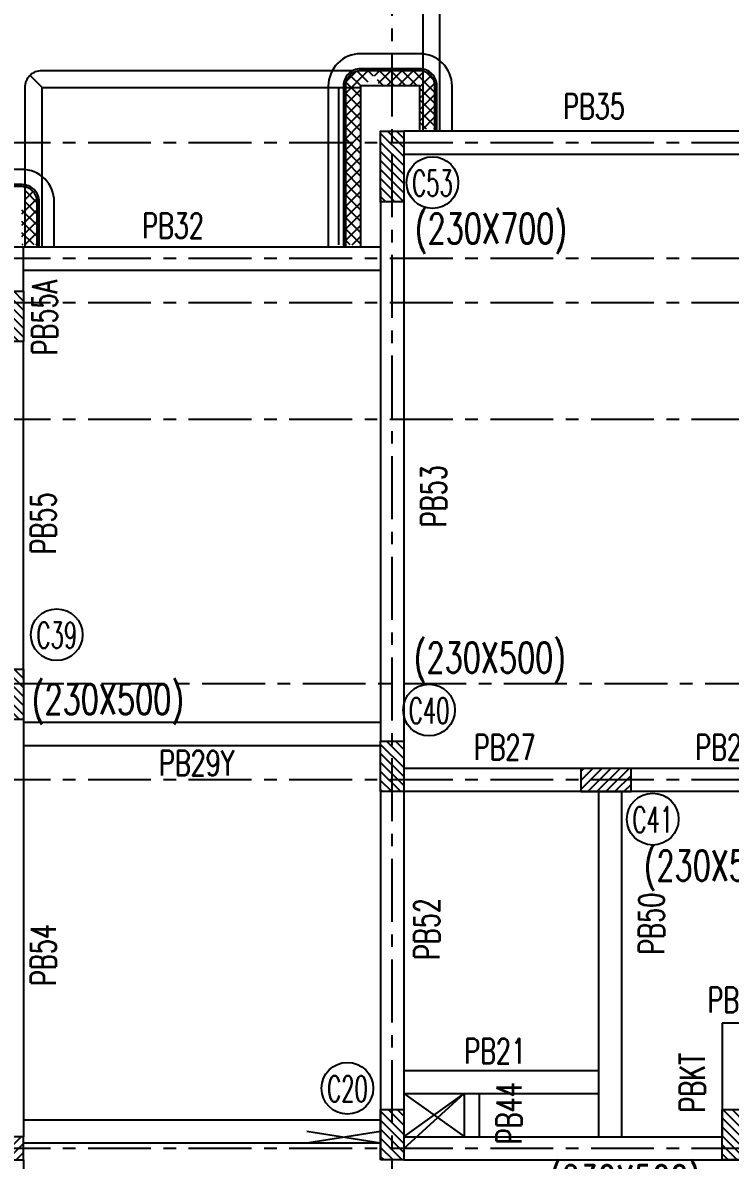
# Model space of a CAD drawing. Header units: millimetres. Extents: x 2659630 to 6742168, y -2425387 to -732288.
# Drawn here: x 2803839 to 2810872, y -949518 to -938217 of the extents above; entities that cross this region are included whole.
import ezdxf
from ezdxf.enums import TextEntityAlignment as Align

# ---------------------------------------------------------------- set-up
doc = ezdxf.new("R2010")
doc.units = ezdxf.units.MM
doc.linetypes.add('CENTER', pattern=[2, 1.25, -0.25, 0.25, -0.25])
for name, color, linetype in [('S-BEAM NO', 3, 'Continuous'), ('S-BEAM OUTER', 4, 'Continuous'), ('S-COLUMN', 1, 'Continuous'), ('S-COLUMN CIRCLE', 9, 'Continuous'), ('S-COLUMN HATCH', 8, 'Continuous'), ('S-COLUMN NO', 2, 'Continuous'), ('S-COLUMN SIZES', 2, 'Continuous'), ('S-GRIDE LINE', 8, 'CENTER')]:
    doc.layers.add(name, color=color, linetype=linetype)
doc.styles.add('ROMANS', font='r.shx', dxfattribs={"width": 0.7})
pattern_1 = [(45, (-431680.96, -191648.93), (-56.1266008, 56.1266008), []), (135, (-431680.96, -191648.93), (-56.1266008, -56.1266008), [])]

msp = doc.modelspace()

# ---------------------------------------------------------------- hatches: boundary and pattern name
at = {"layer": 'S-BEAM OUTER', "ltscale": 2500}
h = msp.add_hatch(dxfattribs=at)
h.set_pattern_fill('ANSI37', color=256, scale=25, style=0)
h.set_pattern_definition(pattern_1)
h.paths.add_polyline_path([(2807046.557, -940424.801), (2807196.557, -940424.801), (2807196.557, -939409.801), (2807046.557, -939409.801)])
h.paths.add_polyline_path([(2807196.557, -939409.801), (2807196.557, -938859.801), (2807046.557, -938859.801), (2807046.557, -939409.801)])
h.paths.add_polyline_path([(2807511.56, -938694.801), (2807786.752, -938694.801, -0.050053903), (2807816.556, -938697.832), (2807816.554, -938923.15, 0.04957935), (2807786.554, -938919.801), (2807786.554, -938844.801), (2807511.56, -938844.801)])
h.paths.add_polyline_path([(2807046.557, -938859.801), (2807046.557, -938844.801, -0.197443713), (2807090.491, -938738.735, -0.198177938), (2807196.133, -938694.801), (2807252.482, -938694.801, -0.136403995), (2807331.765, -938739.593), (2807226.557, -938844.801), (2807196.557, -938844.801), (2807196.557, -938859.801)])
h.paths.add_polyline_path([(2807816.556, -938923.15), (2807816.556, -938697.832, -0.356391994), (2807936.554, -938844.801), (2807936.521, -939070.801, 0.352389437)])
h.paths.add_polyline_path([(2807816.556, -939274.801), (2807816.556, -938923.15, -0.352389437), (2807936.521, -939070.801), (2807936.551, -939274.801)])
h.paths.add_polyline_path([(2807380.894, -938844.801), (2807511.56, -938844.801), (2807511.56, -938694.801), (2807252.482, -938694.801, -0.320139497)])
h.paths.add_polyline_path([(2807786.554, -938919.799, -0.049861064), (2807816.554, -938923.15), (2807816.553, -939274.801), (2807786.554, -939274.801)])
h = msp.add_hatch(dxfattribs=at)
h.set_pattern_fill('ANSI37', color=256, scale=25, style=0)
h.set_pattern_definition(pattern_1)
h.paths.add_polyline_path([(2807046.557, -940424.801), (2807196.557, -940424.801), (2807196.557, -939409.801), (2807046.557, -939409.801)])
h.paths.add_polyline_path([(2807196.557, -939409.801), (2807196.557, -938859.801), (2807046.557, -938859.801), (2807046.557, -939409.801)])
h.paths.add_polyline_path([(2807511.56, -938694.801), (2807786.752, -938694.801, -0.050053903), (2807816.556, -938697.832), (2807816.554, -938923.15, 0.04957935), (2807786.554, -938919.801), (2807786.554, -938844.801), (2807511.56, -938844.801)])
h.paths.add_polyline_path([(2807046.557, -938859.801), (2807046.557, -938844.801, -0.197443713), (2807090.491, -938738.735, -0.198177938), (2807196.133, -938694.801), (2807252.482, -938694.801, -0.136403995), (2807331.765, -938739.593), (2807226.557, -938844.801), (2807196.557, -938844.801), (2807196.557, -938859.801)])
h.paths.add_polyline_path([(2807816.556, -938923.15), (2807816.556, -938697.832, -0.356391994), (2807936.554, -938844.801), (2807936.521, -939070.801, 0.352389437)])
h.paths.add_polyline_path([(2807816.556, -939274.801), (2807816.556, -938923.15, -0.352389437), (2807936.521, -939070.801), (2807936.551, -939274.801)])
h.paths.add_polyline_path([(2807380.894, -938844.801), (2807511.56, -938844.801), (2807511.56, -938694.801), (2807252.482, -938694.801, -0.320139497)])
h.paths.add_polyline_path([(2807786.554, -938919.799, -0.049861064), (2807816.554, -938923.15), (2807816.553, -939274.801), (2807786.554, -939274.801)])
h = msp.add_hatch(dxfattribs=at)
h.set_pattern_fill('ANSI37', color=256, scale=25, style=0)
h.set_pattern_definition(pattern_1)
h.paths.add_polyline_path([(2807046.557, -940424.801), (2807196.557, -940424.801), (2807196.557, -939409.801), (2807046.557, -939409.801)])
h.paths.add_polyline_path([(2807196.557, -939409.801), (2807196.557, -938859.801), (2807046.557, -938859.801), (2807046.557, -939409.801)])
h.paths.add_polyline_path([(2807511.56, -938694.801), (2807786.752, -938694.801, -0.050053903), (2807816.556, -938697.832), (2807816.554, -938923.15, 0.04957935), (2807786.554, -938919.801), (2807786.554, -938844.801), (2807511.56, -938844.801)])
h.paths.add_polyline_path([(2807046.557, -938859.801), (2807046.557, -938844.801, -0.197443713), (2807090.491, -938738.735, -0.198177938), (2807196.133, -938694.801), (2807252.482, -938694.801, -0.136403995), (2807331.765, -938739.593), (2807226.557, -938844.801), (2807196.557, -938844.801), (2807196.557, -938859.801)])
h.paths.add_polyline_path([(2807816.556, -938923.15), (2807816.556, -938697.832, -0.356391994), (2807936.554, -938844.801), (2807936.521, -939070.801, 0.352389437)])
h.paths.add_polyline_path([(2807816.556, -939274.801), (2807816.556, -938923.15, -0.352389437), (2807936.521, -939070.801), (2807936.551, -939274.801)])
h.paths.add_polyline_path([(2807380.894, -938844.801), (2807511.56, -938844.801), (2807511.56, -938694.801), (2807252.482, -938694.801, -0.320139497)])
h.paths.add_polyline_path([(2807786.554, -938919.799, -0.049861064), (2807816.554, -938923.15), (2807816.553, -939274.801), (2807786.554, -939274.801)])
h = msp.add_hatch(dxfattribs=at)
h.set_pattern_fill('ANSI37', color=256, scale=25, style=0)
h.set_pattern_definition(pattern_1)
edge = h.paths.add_edge_path()
edge.add_line((2803861.553, -940424.801), (2803861.554, -940072.831))
edge.add_arc((2803831.557, -940219.801), 150, 78.4641313, 90)
edge.add_line((2803831.556, -940069.801), (2803831.556, -940424.801))
edge.add_line((2803831.556, -940424.801), (2803861.553, -940424.801))
h.paths.add_polyline_path([(2803381.554, -940219.801), (2803381.554, -939994.801, -0.198912367), (2803425.488, -939888.735, -0.198912367), (2803531.554, -939844.801), (2803731.56, -939844.801), (2803731.56, -939994.801), (2803531.554, -939994.801), (2803531.554, -940069.801, 0.41421295)])
h.paths.add_polyline_path([(2803531.554, -940559.801), (2803531.554, -940069.801, 0.414212434), (2803381.554, -940219.801), (2803381.554, -940559.801)])
h.paths.add_polyline_path([(2803381.554, -940864.801), (2803531.554, -940864.801), (2803531.554, -940559.801), (2803381.554, -940559.801)])
h.paths.add_polyline_path([(2803861.554, -940072.831), (2803861.554, -939847.831, -0.147060885), (2803937.622, -939888.734, -0.198802969), (2803981.556, -939994.8), (2803981.556, -940219.801, 0.35639932)])
h.paths.add_polyline_path([(2803861.553, -940424.801), (2803861.554, -940072.831, -0.35639932), (2803981.556, -940219.801), (2803981.556, -940424.801)])
h.paths.add_polyline_path([(2803437.692, -940215.018), (2803437.692, -940409.118), (2803865.762, -940409.118), (2803865.762, -940215.018)], flags=24)
h.paths.add_polyline_path([(2803437.692, -940215.018), (2803437.692, -940409.118), (2803865.762, -940409.118), (2803865.762, -940215.018)], flags=24)
h = msp.add_hatch(dxfattribs=at)
h.set_pattern_fill('ANSI37', color=256, scale=25, style=0)
h.set_pattern_definition(pattern_1)
edge = h.paths.add_edge_path()
edge.add_line((2803861.553, -940424.801), (2803861.554, -940072.831))
edge.add_arc((2803831.557, -940219.801), 150, 78.4641313, 90)
edge.add_line((2803831.556, -940069.801), (2803831.556, -940424.801))
edge.add_line((2803831.556, -940424.801), (2803861.553, -940424.801))
h.paths.add_polyline_path([(2803381.554, -940219.801), (2803381.554, -939994.801, -0.198912367), (2803425.488, -939888.735, -0.198912367), (2803531.554, -939844.801), (2803731.56, -939844.801), (2803731.56, -939994.801), (2803531.554, -939994.801), (2803531.554, -940069.801, 0.41421295)])
h.paths.add_polyline_path([(2803531.554, -940559.801), (2803531.554, -940069.801, 0.414212434), (2803381.554, -940219.801), (2803381.554, -940559.801)])
h.paths.add_polyline_path([(2803381.554, -940864.801), (2803531.554, -940864.801), (2803531.554, -940559.801), (2803381.554, -940559.801)])
h.paths.add_polyline_path([(2803861.554, -940072.831), (2803861.554, -939847.831, -0.147060885), (2803937.622, -939888.734, -0.198802969), (2803981.556, -939994.8), (2803981.556, -940219.801, 0.35639932)])
h.paths.add_polyline_path([(2803861.553, -940424.801), (2803861.554, -940072.831, -0.35639932), (2803981.556, -940219.801), (2803981.556, -940424.801)])
h.paths.add_polyline_path([(2803437.692, -940215.018), (2803437.692, -940409.118), (2803865.762, -940409.118), (2803865.762, -940215.018)], flags=24)
h.paths.add_polyline_path([(2803437.692, -940215.018), (2803437.692, -940409.118), (2803865.762, -940409.118), (2803865.762, -940215.018)], flags=24)
h = msp.add_hatch(dxfattribs=at)
h.set_pattern_fill('ANSI37', color=256, scale=25, style=0)
h.set_pattern_definition(pattern_1)
edge = h.paths.add_edge_path()
edge.add_line((2803861.553, -940424.801), (2803861.554, -940072.831))
edge.add_arc((2803831.557, -940219.801), 150, 78.4641313, 90)
edge.add_line((2803831.556, -940069.801), (2803831.556, -940424.801))
edge.add_line((2803831.556, -940424.801), (2803861.553, -940424.801))
h.paths.add_polyline_path([(2803381.554, -940219.801), (2803381.554, -939994.801, -0.198912367), (2803425.488, -939888.735, -0.198912367), (2803531.554, -939844.801), (2803731.56, -939844.801), (2803731.56, -939994.801), (2803531.554, -939994.801), (2803531.554, -940069.801, 0.41421295)])
h.paths.add_polyline_path([(2803531.554, -940559.801), (2803531.554, -940069.801, 0.414212434), (2803381.554, -940219.801), (2803381.554, -940559.801)])
h.paths.add_polyline_path([(2803381.554, -940864.801), (2803531.554, -940864.801), (2803531.554, -940559.801), (2803381.554, -940559.801)])
h.paths.add_polyline_path([(2803861.554, -940072.831), (2803861.554, -939847.831, -0.147060885), (2803937.622, -939888.734, -0.198802969), (2803981.556, -939994.8), (2803981.556, -940219.801, 0.35639932)])
h.paths.add_polyline_path([(2803861.553, -940424.801), (2803861.554, -940072.831, -0.35639932), (2803981.556, -940219.801), (2803981.556, -940424.801)])
h.paths.add_polyline_path([(2803437.692, -940215.018), (2803437.692, -940409.118), (2803865.762, -940409.118), (2803865.762, -940215.018)], flags=24)
h.paths.add_polyline_path([(2803437.692, -940215.018), (2803437.692, -940409.118), (2803865.762, -940409.118), (2803865.762, -940215.018)], flags=24)
at = {"layer": 'S-COLUMN HATCH'}
h = msp.add_hatch(dxfattribs=at)
h.set_pattern_fill('ANSI31', color=8, scale=20, angle=90)
h.set_pattern_definition([(135, (3576638.79, 2478576.146), (-44.9012806, -44.9012806), [])])
edge = h.paths.add_edge_path()
edge.add_line((2807396.664, -939294.801), (2807396.664, -939994.801))
edge.add_line((2807396.664, -939294.801), (2807626.664, -939294.801))
edge.add_line((2807626.664, -939294.801), (2807626.664, -939994.801))
edge.add_line((2807626.664, -939994.801), (2807396.664, -939994.801))
h = msp.add_hatch(dxfattribs=at)
h.set_pattern_fill('ANSI31', color=8, scale=20, angle=90)
h.set_pattern_definition([(135, (3572563.074, 2476986.146), (-44.9012806, -44.9012806), [])])
edge = h.paths.add_edge_path()
edge.add_line((2803616.56, -940884.801), (2803616.56, -941384.801))
edge.add_line((2803616.56, -940884.801), (2803846.56, -940884.801))
edge.add_line((2803846.56, -940884.801), (2803846.56, -941384.801))
edge.add_line((2803846.56, -941384.801), (2803616.56, -941384.801))
h = msp.add_hatch(dxfattribs=at)
h.set_pattern_fill('ANSI31', color=8, scale=20, angle=90)
h.set_pattern_definition([(135, (3571630.734, 2473181.146), (-44.9012806, -44.9012806), [])])
edge = h.paths.add_edge_path()
edge.add_line((2803616.56, -944639.801), (2803616.56, -945139.801))
edge.add_line((2803616.56, -944639.801), (2803846.56, -944639.801))
edge.add_line((2803846.56, -944639.801), (2803846.56, -945139.801))
edge.add_line((2803846.56, -945139.801), (2803616.56, -945139.801))
h = msp.add_hatch(dxfattribs=at)
h.set_pattern_fill('ANSI31', color=8, scale=20, angle=90)
h.set_pattern_definition([(135, (3576499.446, 2472465.904), (-44.9012806, -44.9012806), [])])
edge = h.paths.add_edge_path()
edge.add_line((2807396.664, -945355.043), (2807396.664, -945855.043))
edge.add_line((2807396.664, -945355.043), (2807626.664, -945355.043))
edge.add_line((2807626.664, -945355.043), (2807626.664, -945855.043))
edge.add_line((2807626.664, -945855.043), (2807396.664, -945855.043))
h = msp.add_hatch(dxfattribs=at)
h.set_pattern_fill('ANSI31', color=8, scale=20, angle=180)
h.set_pattern_definition([(225, (-604174.386, -177290.65), (44.9012806, -44.9012806), [])])
edge = h.paths.add_edge_path()
edge.add_line((2809886.56, -945854.801), (2809386.56, -945854.801))
edge.add_line((2809886.56, -945854.801), (2809886.56, -945624.801))
edge.add_line((2809886.56, -945624.801), (2809386.56, -945624.801))
edge.add_line((2809386.56, -945624.801), (2809386.56, -945854.801))
h = msp.add_hatch(dxfattribs=at)
h.set_pattern_fill('ANSI31', color=8, scale=20, angle=90)
h.set_pattern_definition([(135, (3576513.845, 2468806.645), (-44.9012806, -44.9012806), [])])
edge = h.paths.add_edge_path()
edge.add_line((2807396.569, -949014.302), (2807396.569, -949514.302))
edge.add_line((2807396.569, -949014.302), (2807626.569, -949014.302))
edge.add_line((2807626.569, -949014.302), (2807626.569, -949514.302))
edge.add_line((2807626.569, -949514.302), (2807396.569, -949514.302))
h = msp.add_hatch(dxfattribs=at)
h.set_pattern_fill('ANSI31', color=8, scale=20, angle=90)
h.set_pattern_definition([(135, (3581620.82, 2468825.71), (-44.9012806, -44.9012806), [])])
edge = h.paths.add_edge_path()
edge.add_line((2810791.668, -949014.485), (2810791.668, -949514.485))
edge.add_line((2810791.668, -949014.485), (2811021.668, -949014.485))
edge.add_line((2811021.668, -949014.485), (2811021.668, -949514.485))
edge.add_line((2811021.668, -949514.485), (2810791.668, -949514.485))
h = msp.add_hatch(dxfattribs=at)
h.set_pattern_fill('ANSI31', color=8, scale=20, angle=180)
h.set_pattern_definition([(225, (-614624.39, -181227.27), (44.9012806, -44.9012806), [])])
edge = h.paths.add_edge_path()
edge.add_line((2803846.56, -949514.777), (2803146.56, -949514.777))
edge.add_line((2803846.56, -949514.777), (2803846.56, -949284.777))
edge.add_line((2803846.56, -949284.777), (2803146.56, -949284.777))
edge.add_line((2803146.56, -949284.777), (2803146.56, -949514.777))

# ---------------------------------------------------------------- linework, layer by layer
at = {"layer": 'S-BEAM OUTER', "ltscale": 2500}
for p, q in [((2807986.553, -939294.768), (2807986.557, -937709.801)), ((2807986.553, -939294.768), (2807986.557, -937709.801)), ((2807986.553, -939294.768), (2807986.557, -937709.801)), ((2807986.553, -939294.768), (2807986.557, -937709.801)), ((2804031.553, -940444.801), (2804031.553, -938859.801)), ((2804031.553, -940444.801), (2804031.553, -938859.801)), ((2804031.553, -940444.801), (2804031.553, -938859.801)), ((2804031.553, -940444.801), (2804031.553, -938859.801)), ((2806981.555, -940424.801), (2806981.555, -938859.801)), ((2806981.555, -940424.801), (2806981.555, -938859.801)), ((2806981.555, -940424.801), (2806981.555, -938859.801)), ((2806981.555, -940424.801), (2806981.555, -938859.801)), ((2807196.557, -938844.801), (2807196.557, -940444.802)), ((2807786.554, -938844.801), (2807196.557, -938844.801)), ((2807196.557, -938844.801), (2807196.557, -940444.802)), ((2807786.554, -938844.801), (2807196.557, -938844.801)), ((2807196.557, -938844.801), (2807196.557, -940444.802)), ((2807786.554, -938844.801), (2807196.557, -938844.801)), ((2807786.554, -939294.724, 0), (2807786.554, -938844.801)), ((2807786.554, -939294.724, 0), (2807786.554, -938844.801)), ((2807786.554, -939294.724, 0), (2807786.554, -938844.801)), ((2803846.539, -940884.801), (2803846.539, -940444.801)), ((2803846.539, -940884.801), (2803846.539, -940444.801)), ((2803846.539, -940884.801), (2803846.539, -940444.801)), ((2807626.537, -948854.812), (2808226.56, -949283.282, -0.016)), ((2807626.537, -948854.812), (2808226.56, -949283.282, -0.016)), ((2807626.537, -948854.812), (2808226.56, -949283.282, -0.016)), ((2807626.568, -949284.825), (2808226.56, -948854.801)), ((2807626.569, -949401.132, 0), (2808226.56, -948854.801)), ((2807626.569, -949401.132, 0), (2808226.56, -948854.801)), ((2806661.56, -949229.801), (2807396.569, -949344.822)), ((2806661.56, -949344.822), (2807396.568, -949229.801)), ((2806661.56, -949229.801), (2807396.569, -949344.822)), ((2806661.56, -949344.822), (2807396.568, -949229.801)), ((2806661.56, -949229.801), (2807396.569, -949344.822)), ((2806661.56, -949344.822), (2807396.568, -949229.801))]:
    msp.add_line(p, q, dxfattribs=at)
at = {"layer": 'S-BEAM OUTER', "extrusion": (4.57357e-08, -5.09838e-09, 1)}
for p, q in [((2811525.989, -939295.551, 0), (2807626.56, -939294.688)), ((2811525.989, -939295.551, 0), (2807626.56, -939294.688)), ((2811525.989, -939295.551, 0), (2807626.56, -939294.688)), ((2811526.56, -939525.558), (2807626.664, -939524.697)), ((2811526.56, -939525.558), (2807626.664, -939524.697)), ((2811526.56, -939525.558), (2807626.664, -939524.697)), ((2807396.664, -939894.801, -0.037), (2807396.656, -945355.043, 0.001)), ((2807396.664, -939894.801, -0.037), (2807396.656, -945355.043, 0.001)), ((2807396.664, -939894.801, -0.037), (2807396.656, -945355.043, 0.001)), ((2807626.563, -939894.801), (2807626.643, -945355.043, 0.001)), ((2807626.563, -939894.801), (2807626.643, -945355.043, 0.001)), ((2807626.563, -939894.801), (2807626.643, -945355.043, 0.001)), ((2807396.664, -945855.043, -0.037), (2807396.728, -949515.254, -0.037)), ((2807396.664, -945855.043, -0.037), (2807396.728, -949515.254, -0.037)), ((2807396.664, -945855.043, -0.037), (2807396.728, -949515.254, -0.037)), ((2807626.649, -945854.797), (2807626.691, -949014.302)), ((2807626.649, -945854.797), (2807626.691, -949014.302)), ((2807626.649, -945854.797), (2807626.691, -949014.302)), ((2810791.56, -948384.801, -0.038), (2810791.573, -949285.048, -0.038)), ((2810791.56, -948384.801, -0.038), (2810791.573, -949285.048, -0.038)), ((2810791.56, -948384.801, -0.038), (2810791.573, -949285.048, -0.038))]:
    msp.add_line(p, q, dxfattribs=at)
at = {"layer": 'S-BEAM OUTER'}
for p, q in [((2807396.568, -940444.801), (2803616.539, -940444.801)), ((2807396.568, -940444.801), (2803616.539, -940444.801)), ((2807396.568, -940444.801), (2803616.539, -940444.801)), ((2803846.539, -940674.801), (2807396.572, -940674.801)), ((2803846.539, -940674.801), (2807396.572, -940674.801)), ((2803846.539, -940674.801), (2807396.572, -940674.801)), ((2803846.248, -944741.878), (2803846.526, -941384.801)), ((2803846.248, -944741.878), (2803846.526, -941384.801)), ((2803846.248, -944741.878), (2803846.526, -941384.801)), ((2803846.526, -945139.801), (2803846.56, -949284.801)), ((2803846.526, -945139.801), (2803846.56, -949284.801)), ((2803846.526, -945139.801), (2803846.56, -949284.801)), ((2803846.711, -945166.564), (2807396.823, -945166.564, 0.038)), ((2803846.711, -945166.564), (2807396.823, -945166.564, 0.038)), ((2803846.711, -945166.564), (2807396.823, -945166.564, 0.038)), ((2803846.711, -945396.564), (2807396.823, -945396.564, 0.038)), ((2803846.711, -945396.564), (2807396.823, -945396.564, 0.038)), ((2803846.711, -945396.564), (2807396.823, -945396.564, 0.038)), ((2809561.511, -945854.542), (2809561.557, -949284.816)), ((2809791.511, -945854.539), (2809791.557, -949284.811, 0.04)), ((2809791.511, -945854.539), (2809791.557, -949284.811, 0.04)), ((2809791.511, -945854.539), (2809791.557, -949284.811, 0.04)), ((2812490.392, -948154.801, 0.044), (2810791.551, -948154.801, 0)), ((2810791.551, -948154.801, -0.038), (2810791.566, -949285.048, -0.038)), ((2810791.554, -948384.801, -0.038), (2810791.566, -949285.048, -0.038)), ((2810791.554, -948384.801, -0.038), (2810791.566, -949285.048, -0.038)), ((2807626.541, -948624.812), (2809561.839, -948624.785)), ((2807626.541, -948624.812), (2809561.839, -948624.785)), ((2807626.541, -948624.812), (2809561.839, -948624.785)), ((2807626.537, -948854.812), (2809561.842, -948854.785)), ((2807626.537, -948854.812), (2809561.842, -948854.785)), ((2807626.537, -948854.812), (2809561.842, -948854.785)), ((2808226.553, -948855.375, -0.026), (2808226.56, -949284.379, -0.016)), ((2808226.553, -948855.375, -0.026), (2808226.56, -949284.379, -0.016)), ((2808226.553, -948855.375, -0.026), (2808226.56, -949284.379, -0.016)), ((2808376.553, -948855.373, -0.026), (2808376.517, -949284.821)), ((2808376.553, -948855.373, -0.026), (2808376.517, -949284.821)), ((2808376.553, -948855.373, -0.026), (2808376.517, -949284.821)), ((2803846.36, -949114.822), (2807396.544, -949114.822)), ((2803846.36, -949114.822), (2807396.544, -949114.822)), ((2803846.36, -949114.822), (2807396.544, -949114.822)), ((2803846.36, -949344.822), (2807396.56, -949344.822)), ((2803846.36, -949344.822), (2807396.56, -949344.822)), ((2803846.36, -949344.822), (2807396.56, -949344.822)), ((2803846.525, -949514.801, 0.006), (2803846.531, -951064.801)), ((2803846.525, -949514.801, 0.006), (2803846.531, -951064.801)), ((2803846.525, -949514.801, 0.006), (2803846.531, -951064.801)), ((2807626.569, -949514.811), (2815656.577, -949514.708)), ((2810061.56, -949514.811), (2815656.577, -949514.708)), ((2810061.56, -949514.811), (2815656.577, -949514.708))]:
    msp.add_line(p, q, dxfattribs=at)
at = {"layer": 'S-BEAM OUTER', "extrusion": (-2.58596e-08, -4.97393e-09, 1)}
for p, q in [((2815656.56, -945625.057, 0.019), (2807626.664, -945624.946, -0.022)), ((2815656.56, -945854.801), (2807626.664, -945854.752, 0.04))]:
    msp.add_line(p, q, dxfattribs=at)
at = {"layer": 'S-BEAM OUTER', "extrusion": (-4.67131e-08, -5.09838e-09, 1)}
for p in [(2807626.569, -949284.825), (2810061.56, -949284.813), (2810061.56, -949284.813)]:
    msp.add_line(p, (2810791.668, -949284.81), dxfattribs=at)
at = {"layer": 'S-BEAM OUTER', "ltscale": 2500}
for points in [[(2811336.555, -939295.509), (2811336.557, -937709.802, 0.198912589), (2811286.766, -937589.593, 0.198912499), (2811166.557, -937539.801), (2807986.556, -937539.801, 0.198911109), (2807866.348, -937589.593, 0.198913274), (2807816.556, -937709.801), (2807816.556, -939294.73)], [(2811336.555, -939295.509), (2811336.557, -937709.802, 0.198912589), (2811286.766, -937589.593, 0.198912499), (2811166.557, -937539.801), (2807986.556, -937539.801, 0.198911109), (2807866.348, -937589.593, 0.198913274), (2807816.556, -937709.801), (2807816.556, -939294.73)], [(2811336.555, -939295.509), (2811336.557, -937709.802, 0.198912589), (2811286.766, -937589.593, 0.198912499), (2811166.557, -937539.801), (2807986.556, -937539.801, 0.198911109), (2807866.348, -937589.593, 0.198913274), (2807816.556, -937709.801), (2807816.556, -939294.73)], [(2808106.554, -939295.524), (2808106.554, -938844.801, 0.198912367), (2808012.829, -938618.527, 0.199146583), (2807786.266, -938524.801), (2807196.133, -938524.801, 0.199647004), (2806969.943, -938618.867, 0.19868166), (2806876.557, -938845.85), (2806876.557, -940444.802)], [(2803861.553, -940444.801), (2803861.556, -938859.801, -0.198910615), (2803911.347, -938739.592, -0.198918994), (2804031.556, -938689.801), (2807126.733, -938689.801)], [(2803861.553, -940444.801), (2803861.556, -938859.801, -0.198910615), (2803911.347, -938739.592, -0.198918994), (2804031.556, -938689.801), (2807126.733, -938689.801)], [(2803861.553, -940444.801), (2803861.556, -938859.801, -0.198910615), (2803911.347, -938739.592, -0.198918994), (2804031.556, -938689.801), (2807126.733, -938689.801)], [(2807956.554, -939295.524), (2807956.554, -938844.801, 0.198912367), (2807906.763, -938724.593, 0.198591061), (2807786.765, -938674.801), (2807196.133, -938674.801, 0.199647004), (2807076.309, -938724.632, 0.197487971), (2807026.557, -938844.773), (2807026.557, -940444.802)], [(2807956.554, -939295.524), (2807956.554, -938844.801, 0.198912367), (2807906.763, -938724.593, 0.198591061), (2807786.765, -938674.801), (2807196.133, -938674.801, 0.199647004), (2807076.309, -938724.632, 0.197487971), (2807026.557, -938844.773), (2807026.557, -940444.802)], [(2807956.554, -939295.524), (2807956.554, -938844.801, 0.198912367), (2807906.763, -938724.593, 0.198591061), (2807786.765, -938674.801), (2807196.133, -938674.801, 0.199647004), (2807076.309, -938724.632, 0.197487971), (2807026.557, -938844.773), (2807026.557, -940444.802)], [(2807936.554, -939295.524), (2807936.554, -938844.801, 0.198912367), (2807892.62, -938738.735, 0.198570312), (2807786.752, -938694.801), (2807196.133, -938694.801, 0.199647004), (2807090.491, -938738.735, 0.197443713), (2807046.557, -938844.801), (2807046.557, -940444.802)], [(2807936.554, -939295.524), (2807936.554, -938844.801, 0.198912367), (2807892.62, -938738.735, 0.198570312), (2807786.752, -938694.801), (2807196.133, -938694.801, 0.199647004), (2807090.491, -938738.735, 0.197443713), (2807046.557, -938844.801), (2807046.557, -940444.802)], [(2807936.554, -939295.524), (2807936.554, -938844.801, 0.198912367), (2807892.62, -938738.735, 0.198570312), (2807786.752, -938694.801), (2807196.133, -938694.801, 0.199647004), (2807090.491, -938738.735, 0.197443713), (2807046.557, -938844.801), (2807046.557, -940444.802)], [(2804151.651, -940444.766), (2804151.556, -939994.765, 0.198803346), (2804057.856, -939768.551, 0.199331096), (2803831.14, -939674.801), (2803531.554, -939674.801, 0.198912367), (2803305.28, -939768.527, 0.198912367), (2803211.554, -939994.801), (2803211.554, -940884.801)], [(2804001.651, -940444.797), (2804001.556, -939994.796, 0.198802976), (2803951.768, -939874.595, 0.198467133), (2803831.915, -939824.801), (2803531.554, -939824.801, 0.198912367), (2803411.346, -939874.593, 0.198912367), (2803361.554, -939994.801), (2803361.554, -940884.801)], [(2804001.651, -940444.797), (2804001.556, -939994.796, 0.198802976), (2803951.768, -939874.595, 0.198467133), (2803831.915, -939824.801), (2803531.554, -939824.801, 0.198912367), (2803411.346, -939874.593, 0.198912367), (2803361.554, -939994.801), (2803361.554, -940884.801)], [(2804001.651, -940444.797), (2804001.556, -939994.796, 0.198802976), (2803951.768, -939874.595, 0.198467133), (2803831.915, -939824.801), (2803531.554, -939824.801, 0.198912367), (2803411.346, -939874.593, 0.198912367), (2803361.554, -939994.801), (2803361.554, -940884.801)], [(2803981.651, -940444.801), (2803981.556, -939994.8, 0.198802969), (2803937.622, -939888.734, 0.19843484), (2803831.895, -939844.801), (2803531.554, -939844.801, 0.198912367), (2803425.488, -939888.735, 0.198912367), (2803381.554, -939994.801), (2803381.554, -940884.801)], [(2803981.651, -940444.801), (2803981.556, -939994.8, 0.198802969), (2803937.622, -939888.734, 0.19843484), (2803831.895, -939844.801), (2803531.554, -939844.801, 0.198912367), (2803425.488, -939888.735, 0.198912367), (2803381.554, -939994.801), (2803381.554, -940884.801)], [(2803981.651, -940444.801), (2803981.556, -939994.8, 0.198802969), (2803937.622, -939888.734, 0.19843484), (2803831.895, -939844.801), (2803531.554, -939844.801, 0.198912367), (2803425.488, -939888.735, 0.198912367), (2803381.554, -939994.801), (2803381.554, -940884.801)]]:
    msp.add_lwpolyline(points, format="xyb", dxfattribs=at)
for points in [[(2804031.553, -938859.801), (2803911.348, -938739.593)], [(2804031.553, -938859.801), (2803911.348, -938739.593)], [(2804031.553, -938859.801), (2803911.348, -938739.593)], [(2804031.557, -938859.801), (2807196.557, -938859.801)], [(2804031.557, -938859.801), (2807196.557, -938859.801)], [(2804031.557, -938859.801), (2807196.557, -938859.801)], [(2804031.557, -938859.801), (2807196.557, -938859.801)]]:
    msp.add_lwpolyline(points, dxfattribs=at)
at = {"layer": 'S-COLUMN', "color": 1}
for points in [[(2807396.664, -939994.801), (2807396.664, -939294.801), (2807626.664, -939294.801), (2807626.664, -939994.801), (2807396.664, -939994.801)], [(2803616.56, -941384.801), (2803616.56, -940884.801), (2803846.56, -940884.801), (2803846.56, -941384.801), (2803616.56, -941384.801)], [(2803616.56, -945139.801), (2803616.56, -944639.801), (2803846.56, -944639.801), (2803846.56, -945139.801), (2803616.56, -945139.801)], [(2807396.664, -945855.043), (2807396.664, -945355.043), (2807626.664, -945355.043), (2807626.664, -945855.043), (2807396.664, -945855.043)], [(2809386.56, -945854.801), (2809886.56, -945854.801), (2809886.56, -945624.801), (2809386.56, -945624.801), (2809386.56, -945854.801)], [(2807396.569, -949514.302), (2807396.569, -949014.302), (2807626.569, -949014.302), (2807626.569, -949514.302), (2807396.569, -949514.302)], [(2803146.56, -949514.777), (2803846.56, -949514.777), (2803846.56, -949284.777), (2803146.56, -949284.777), (2803146.56, -949514.777)]]:
    msp.add_lwpolyline(points, dxfattribs=at)
at = {"layer": 'S-COLUMN', "color": 1, "elevation": 0.045}
msp.add_lwpolyline([(2810791.668, -949514.485), (2810791.668, -949014.485), (2811021.668, -949014.485), (2811021.668, -949514.485), (2810791.668, -949514.485)], dxfattribs=at)
at = {"layer": 'S-COLUMN CIRCLE'}
for centre in [(2807911.922, -939804.969, 0.012), (2804176.386, -944296.545, 0), (2807877.951, -945045.603, 0.037), (2810101.838, -946128.812, -0.012), (2807066.879, -948802.717, 0)]:
    msp.add_circle(centre, 257.143, dxfattribs=at)
at = {"layer": 'S-GRIDE LINE', "ltscale": 500}
for p, q in [((2807511.56, -956148.641), (2807511.56, -936826.965)), ((2807511.56, -956148.641), (2807511.56, -936826.965)), ((2807511.56, -956148.641), (2807511.56, -936826.965)), ((2826113.321, -939409.801), (2773622.623, -939409.801)), ((2826113.321, -939409.801), (2773622.623, -939409.801)), ((2826113.321, -939409.801), (2773622.623, -939409.801)), ((2826113.321, -940559.801), (2773622.623, -940559.801)), ((2826113.321, -940559.801), (2773622.623, -940559.801)), ((2826113.321, -940559.801), (2773622.623, -940559.801)), ((2826113.321, -940999.801), (2773622.623, -940999.801)), ((2826113.321, -940999.801), (2773622.623, -940999.801)), ((2826113.321, -940999.801), (2773622.623, -940999.801)), ((2826113.321, -942159.801), (2773622.623, -942159.801)), ((2826113.321, -942159.801), (2773622.623, -942159.801)), ((2826113.321, -942159.801), (2773622.623, -942159.801)), ((2773622.623, -944779.801), (2826113.321, -944779.801)), ((2773622.623, -944779.801), (2826113.321, -944779.801)), ((2773622.623, -944779.801), (2826113.321, -944779.801)), ((2826113.321, -945739.801), (2773622.623, -945739.801)), ((2826113.321, -945739.801), (2773622.623, -945739.801)), ((2826113.321, -945739.801), (2773622.623, -945739.801)), ((2826113.321, -949399.801), (2773622.623, -949399.801)), ((2826113.321, -949399.801), (2773622.623, -949399.801)), ((2826113.321, -949399.801), (2773622.623, -949399.801))]:
    msp.add_line(p, q, dxfattribs=at)

# ---------------------------------------------------------------- texts
at = {"layer": 'S-BEAM NO', "style": 'ROMANS', "width": 0.7}
for s, p in [('PB35', (2809517.475, -939046.592, -0.038)), ('PB32', (2805332.179, -940233.589, 0)), ('PB27', (2808629.42, -945414.174, -0.037)), ('PB26X', (2810905.824, -945414.174, -0.037)), ('PB29Y', (2805567.918, -945571.867, 0.019)), ('PB21X', (2811027.718, -947924.647, 0.017)), ('PB21', (2808535.303, -948433.327, -0.031))]:
    msp.add_text(s, height=250, dxfattribs=at).set_placement(p, align=Align.MIDDLE_CENTER)
for s, p in [('PB55A', (2804056.058, -941145.642, -0.001)), ('PB53', (2807923.61, -942919.386, -0.039)), ('PB55', (2804043.17, -943190.07, -0.001)), ('PB50', (2810089.572, -947166.821, -0.039)), ('PB52', (2807856.531, -947219.941, -0.039)), ('PB54', (2804043.329, -947477.92, -0.001)), ('PBKT', (2810495.579, -948745.972, -0.076)), ('PB44', (2808673.68, -949049.52, -0.027))]:
    msp.add_text(s, height=250, rotation=90, dxfattribs=at).set_placement(p, align=Align.MIDDLE_CENTER)
at = {"layer": 'S-COLUMN NO', "style": 'ROMANS', "width": 0.6}
for s, p in [('C53', (2807913.29, -939810.499, 0.012)), ('C39', (2804177.754, -944302.075)), ('C40', (2807879.32, -945051.133, 0.037)), ('C41', (2810103.207, -946134.342, -0.012)), ('C20', (2807068.248, -948808.247))]:
    msp.add_text(s, height=257.1429, dxfattribs=at).set_placement(p, align=Align.MIDDLE_CENTER)
at = {"layer": 'S-COLUMN SIZES', "lineweight": -2, "style": 'ROMANS', "width": 0.7}
for s, p in [('(230X700)', (2808493.935, -940261.247, 0)), ('(230X500)', (2808483.011, -944523.826)), ('(230X500)', (2804685.785, -944937.191, 0)), ('(230X500)', (2810769.167, -946590.528, 0)), ('(230X500)', (2809826.912, -949717.144, 0.077))]:
    msp.add_text(s, height=300, dxfattribs=at).set_placement(p, align=Align.MIDDLE_CENTER)

doc.saveas('drawing.dxf')
